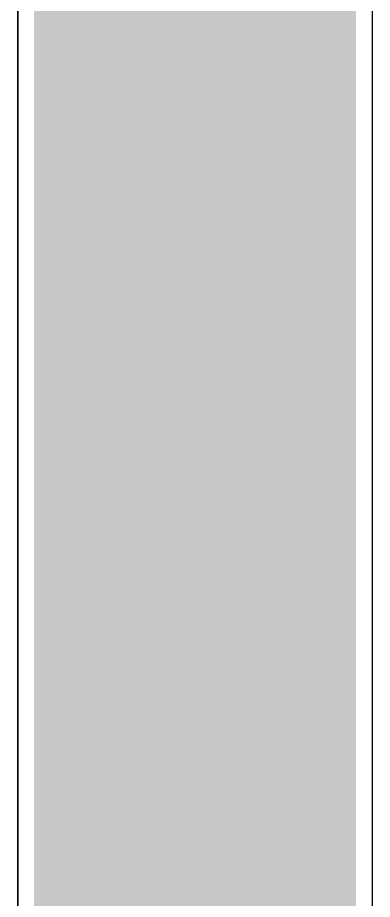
# Model space of a CAD drawing. Header units: millimetres. Extents: x -4.8 to 36.7, y -5.2 to 57.6.
# Drawn here: x 19.65 to 22.64, y 9.09 to 16.54 of the extents above; entities that cross this region are included whole.
import ezdxf

# ---------------------------------------------------------------- set-up
doc = ezdxf.new("R2010")
doc.units = ezdxf.units.MM
doc.layers.add('BottomLayer', color=5, linetype='Continuous')
doc.layers.add('TopLayer', color=1, linetype='Continuous')

msp = doc.modelspace()

# ---------------------------------------------------------------- hatches: boundary and pattern name
at = {"layer": 'BottomLayer'}
msp.add_hatch(color=5, dxfattribs=at).paths.add_polyline_path([(19.7883, 22.6314), (19.7883, 3.8227), (22.5044, 3.8227), (22.5044, 22.6314)])
at = {"layer": 'TopLayer'}
msp.add_hatch(color=1, dxfattribs=at).paths.add_polyline_path([(19.7866, 24.1808), (19.7866, 2.8194), (22.5044, 2.8194), (22.5044, 24.1808)])

# ---------------------------------------------------------------- linework, layer by layer
at = {"layer": 'BottomLayer'}
for p, q in [((22.6419, 5.1036), (22.6419, 22.6314)), ((19.6508, 21.8081), (19.6508, 3.8227))]:
    msp.add_line(p, q, dxfattribs=at)
at = {"layer": 'TopLayer'}
for p, q in [((22.6419, 5.1164), (22.6419, 24.1808)), ((19.6491, 21.8081), (19.6491, 3.9089))]:
    msp.add_line(p, q, dxfattribs=at)

doc.saveas('drawing.dxf')
